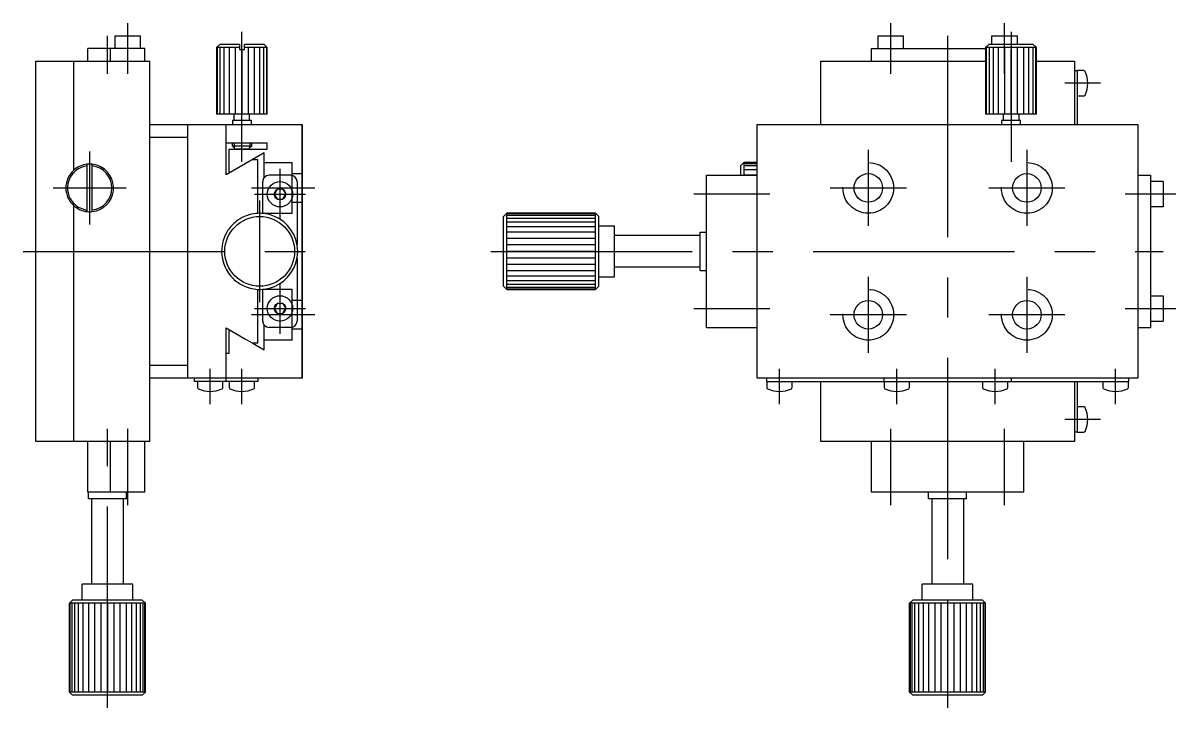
# Model space of a CAD drawing. Extents: x -99 to 282, y -146 to 101.
# Drawn here: x 100.3 to 282.1, y -72 to 36 of the extents above; entities that cross this region are included whole.
import ezdxf

# ---------------------------------------------------------------- set-up
doc = ezdxf.new("R2010")
doc.units = 0
doc.linetypes.add('CENTER', pattern=[50.8, 31.75, -6.35, 6.35, -6.35])
doc.linetypes.add('DASHED', pattern=[19.05, 12.7, -6.35])
doc.layers.get('0').update_dxf_attribs({"linetype": 'CONTINUOUS'})
doc.layers.add('CENTER', color=1, linetype='CENTER')

msp = doc.modelspace()

# ---------------------------------------------------------------- linework, layer by layer
at = {"color": 7, "linetype": 'CONTINUOUS'}
for p, q in [((114.83, 32), (114.83, 34)), ((114.83, 34), (116.83, 34)), ((116.83, 34), (118.83, 34)), ((118.83, 32), (118.83, 34)), ((235.08, 34), (239.08, 34)), ((235.08, 34), (235.08, 32)), ((239.08, 34), (239.08, 32)), ((253.08, 34), (257.08, 34)), ((253.08, 32.64), (253.08, 34)), ((257.08, 32.64), (257.08, 34)), ((116.83, 32), (110.53, 32)), ((110.53, 30), (110.53, 32)), ((110.53, 30), (110.53, 32)), ((114.13, 30), (114.13, 32)), ((119.53, 32), (116.83, 32)), ((119.53, 30), (119.53, 32)), ((130.83, 32.14), (131.33, 32.64)), ((130.83, 32.14), (130.83, 21.64)), ((134.43, 32.14), (130.83, 32.14)), ((130.96, 21.64), (130.96, 32.14)), ((134.43, 32.64), (131.33, 32.64)), ((131.36, 32.14), (131.36, 21.64)), ((132, 32.14), (132, 21.64)), ((132.83, 32.14), (132.83, 21.64)), ((133.79, 32.14), (133.79, 21.64)), ((134.43, 32.64), (134.43, 31.84)), ((134.43, 31.84), (134.83, 31.84)), ((134.83, 31.84), (134.83, 21.64)), ((134.83, 31.84), (135.23, 31.84)), ((135.23, 31.84), (135.23, 32.64)), ((138.33, 32.64), (135.23, 32.64)), ((138.83, 32.14), (135.23, 32.14)), ((135.86, 21.64), (135.86, 32.14)), ((136.83, 21.64), (136.83, 32.14)), ((137.65, 21.64), (137.65, 32.14)), ((138.29, 21.64), (138.29, 32.14)), ((138.33, 32.64), (138.83, 32.14)), ((138.69, 32.14), (138.69, 21.64)), ((138.83, 21.64), (138.83, 32.14)), ((234.08, 32), (252.08, 32)), ((234.08, 30), (234.08, 32)), ((252.08, 32.14), (252.58, 32.64)), ((252.08, 32.14), (252.08, 21.64)), ((260.08, 32.14), (252.08, 32.14)), ((252.22, 21.64), (252.22, 32.14)), ((259.58, 32.64), (252.58, 32.64)), ((252.62, 32.14), (252.62, 21.64)), ((253.25, 32.14), (253.25, 21.64)), ((254.08, 32.14), (254.08, 21.64)), ((255.05, 32.14), (255.05, 21.64)), ((256.08, 21.64), (256.08, 31.84)), ((257.12, 21.64), (257.12, 32.14)), ((258.08, 21.64), (258.08, 32.14)), ((258.91, 21.64), (258.91, 32.14)), ((259.55, 21.64), (259.55, 32.14)), ((259.58, 32.64), (260.08, 32.14)), ((259.95, 32.14), (259.95, 21.64)), ((260.08, 21.64), (260.08, 32.14)), ((102.33, -30), (102.33, 30)), ((102.33, 30), (106.33, 30)), ((106.33, 30), (117.23, 30)), ((108.33, 12.81), (108.33, 30)), ((110.53, 30), (116.83, 30)), ((116.63, 30), (119.53, 30)), ((119.53, 30), (120.33, 30)), ((120.33, -30), (120.33, 30)), ((226.08, 20), (226.08, 30)), ((226.08, 30), (234.08, 30)), ((234.08, 30), (252.08, 30)), ((260.08, 30), (266.08, 30)), ((266.08, 30), (266.08, 20)), ((266.08, 28.5), (266.58, 28.5)), ((267.57, 28.5), (266.58, 28.5)), ((266.58, 20), (266.58, 28.5)), ((266.58, 24.5), (267.57, 24.5)), ((120.33, -20), (120.33, 20)), ((120.33, 20), (132.33, 20)), ((126.33, -20), (126.33, 20)), ((130.96, 21.64), (130.83, 21.64)), ((133.6, 21.64), (130.96, 21.64)), ((132.33, 20), (144.33, 20)), ((132.33, 17.1), (132.33, 20)), ((132.83, 20), (133.33, 20)), ((136.33, 20.64), (133.33, 20.64)), ((133.33, 20.64), (133.33, 20)), ((134.83, 21.64), (133.6, 21.64)), ((133.6, 20.64), (133.6, 21.64)), ((136.05, 21.64), (134.83, 21.64)), ((136.05, 20.64), (136.05, 21.64)), ((138.83, 21.64), (136.05, 21.64)), ((136.33, 20), (136.33, 20.64)), ((144.33, 20), (144.33, -9)), ((144.33, -20), (144.33, 20)), ((216.08, 20), (226.08, 20)), ((216.08, 14), (216.08, 20)), ((226.08, 20), (266.08, 20)), ((254.86, 21.64), (252.08, 21.64)), ((254.58, 20.64), (254.58, 20)), ((257.58, 20.64), (254.58, 20.64)), ((256.08, 21.64), (254.86, 21.64)), ((254.86, 21.64), (254.86, 20.64)), ((257.31, 21.64), (256.08, 21.64)), ((257.31, 21.64), (257.31, 20.64)), ((259.95, 21.64), (257.31, 21.64)), ((257.58, 20), (257.58, 20.64)), ((260.08, 21.64), (259.95, 21.64)), ((266.08, 20), (276.08, 20)), ((276.08, 20), (276.08, 12)), ((120.33, 18), (126.33, 18)), ((132.33, 12.07), (132.33, 17.1)), ((132.33, 17.1), (138.83, 17.1)), ((132.83, 17.1), (133.33, 17.1)), ((133.33, 16.6), (133.33, 17.1)), ((133.33, 17.1), (133.6, 17.1)), ((133.6, 16.33), (133.33, 16.6)), ((136.33, 16.6), (133.33, 16.6)), ((133.6, 17.1), (134.83, 17.1)), ((134.33, 17.1), (137.33, 17.1)), ((136.05, 17.1), (136.33, 17.1)), ((136.33, 16.6), (136.05, 16.33)), ((136.33, 17.1), (136.33, 16.6)), ((138.83, 16.1), (138.83, 17.1)), ((132.33, 12.5), (132.33, 16.1)), ((138.33, 15.54), (132.33, 12.07)), ((132.83, 12.5), (132.83, 16.1)), ((132.83, 16.1), (138.83, 16.1)), ((133.83, 16.1), (133.6, 16.33)), ((135.83, 16.1), (133.83, 16.1)), ((134.83, 16.1), (136.83, 16.1)), ((136.05, 16.33), (135.83, 16.1)), ((138.33, 11.6), (138.33, 15.54)), ((216.08, 14), (216.08, 14.57)), ((110.43, 6.26), (110.43, 13.74)), ((111.23, 6.26), (111.23, 13.74)), ((136.53, 14.5), (137.33, 14.5)), ((137.33, 6), (137.33, 14.5)), ((213.45, 13.5), (213.95, 14)), ((213.45, 13.5), (213.45, 12)), ((213.95, 14), (213.95, 12)), ((216.08, 14), (213.95, 14)), ((213.95, 13.86), (216.08, 13.86)), ((216.08, 13.46), (213.95, 13.46)), ((216.08, 12.83), (213.95, 12.83)), ((216.08, 12), (216.08, 14)), ((133.06, 12.5), (132.83, 12.5)), ((138.13, 5.96), (138.13, 11)), ((142.53, 12), (139.13, 12)), ((143.53, 11), (143.53, 1.09)), ((208.08, 12), (216.08, 12)), ((208.08, 2.5), (208.08, 12)), ((216.08, 12), (213.95, 12)), ((216.08, 10), (216.08, 12)), ((276.08, 12), (278.08, 12)), ((276.08, 12), (276.08, -20)), ((278.08, 12), (278.08, -12)), ((280.08, 11), (278.08, 11)), ((280.08, 11), (280.08, 7)), ((140.38, 9.78), (139.93, 9)), ((141.28, 9.78), (140.38, 9.78)), ((141.28, 9.78), (141.73, 9)), ((216.08, 4), (216.08, 10)), ((139.93, 9), (140.38, 8.22)), ((140.38, 8.22), (141.28, 8.22)), ((141.28, 8.22), (141.73, 9)), ((108.33, -8.5), (108.33, 7.19)), ((176.58, 6), (176.08, 5.5)), ((176.08, 2), (176.08, 5.5)), ((176.58, 6), (190.58, 6)), ((190.58, 6), (176.58, 6)), ((176.58, 0), (176.58, 6)), ((190.58, 5.91), (176.58, 5.91)), ((190.58, 5.64), (176.58, 5.64)), ((190.58, 6), (191.08, 5.5)), ((190.58, 0), (190.58, 6)), ((191.08, -5.5), (191.08, 5.5)), ((216.08, 4), (216.08, 6)), ((280.08, 7), (278.08, 7)), ((190.58, 5.2), (176.58, 5.2)), ((190.58, 4.6), (176.58, 4.6)), ((190.58, 3.86), (176.58, 3.86)), ((191.08, -4), (191.08, 4)), ((191.08, 4), (193.58, 4)), ((191.08, 4), (193.58, 4)), ((193.58, -4), (193.58, 4)), ((193.58, 2.5), (193.58, 4)), ((216.08, 3), (216.08, 4)), ((176.08, -2), (176.08, 2)), ((190.58, 3), (176.58, 3)), ((190.58, 2.02), (176.58, 2.02)), ((207.08, 2.5), (193.58, 2.5)), ((207.08, 3), (208.08, 3)), ((207.08, 2.5), (207.08, 3)), ((207.08, -2.5), (207.08, 2.5)), ((208.08, -2.5), (208.08, 2.5)), ((216.08, 2.5), (216.08, 3)), ((216.08, -2.5), (216.08, 2.5)), ((190.58, 1.04), (176.58, 1.04)), ((190.58, 0), (176.58, 0)), ((176.58, -1.04), (176.58, 0)), ((190.58, -1.04), (190.58, 0)), ((143.53, -1.09), (143.53, -11)), ((176.58, -1.04), (190.58, -1.04)), ((176.58, -2.02), (176.58, -1.04)), ((190.58, -2.02), (190.58, -1.04)), ((176.08, -2.2), (176.08, -2)), ((176.08, -5.5), (176.08, -2.2)), ((176.58, -2.02), (190.58, -2.02)), ((176.58, -3), (176.58, -2.02)), ((176.58, -3), (190.58, -3)), ((176.58, -3.86), (176.58, -3)), ((190.58, -3), (190.58, -2.02)), ((190.58, -3.86), (190.58, -3)), ((207.08, -2.5), (193.58, -2.5)), ((207.08, -3), (207.08, -2.5)), ((207.08, -3), (208.08, -3)), ((208.08, -3), (208.08, -2.5)), ((208.08, -12), (208.08, -3)), ((216.08, -3), (216.08, -2.5)), ((216.08, -4), (216.08, -3)), ((176.58, -3.86), (190.58, -3.86)), ((176.58, -4.6), (176.58, -3.86)), ((176.58, -4.6), (190.58, -4.6)), ((176.58, -5.2), (176.58, -4.6)), ((176.58, -5.2), (190.58, -5.2)), ((176.58, -5.64), (176.58, -5.2)), ((190.58, -4.6), (190.58, -3.86)), ((190.58, -5.2), (190.58, -4.6)), ((190.58, -5.64), (190.58, -5.2)), ((191.08, -4), (193.58, -4)), ((216.08, -5), (216.08, -4)), ((216.08, -10), (216.08, -5)), ((137.33, -14.5), (137.33, -6)), ((138.13, -11.04), (138.13, -5.98)), ((176.58, -6), (176.08, -5.5)), ((176.58, -5.64), (190.58, -5.64)), ((176.58, -5.91), (176.58, -5.64)), ((176.58, -5.91), (190.58, -5.91)), ((176.58, -6), (176.58, -5.91)), ((176.58, -6), (190.58, -6)), ((191.08, -5.5), (190.58, -6)), ((190.58, -5.91), (190.58, -5.64)), ((190.58, -6), (190.58, -5.91)), ((278.08, -7), (280.08, -7)), ((280.08, -7), (280.08, -11)), ((108.33, -16.5), (108.33, -8.5)), ((140.38, -8.22), (139.93, -9)), ((139.93, -9), (140.38, -9.78)), ((141.28, -8.22), (140.38, -8.22)), ((141.28, -8.22), (141.73, -9)), ((141.28, -9.78), (141.73, -9)), ((144.33, -9), (144.33, -20)), ((140.38, -9.78), (141.28, -9.78)), ((216.08, -12), (216.08, -10)), ((132.33, -16.74), (132.33, -12.07)), ((132.33, -12.07), (135.42, -13.86)), ((132.83, -16.1), (132.83, -12.5)), ((132.83, -12.5), (133.06, -12.5)), ((138.33, -15.54), (138.33, -11.6)), ((142.53, -12), (139.13, -12)), ((208.08, -12), (216.08, -12)), ((216.08, -14), (216.08, -12)), ((276.08, -12), (278.08, -12)), ((278.08, -11), (280.08, -11)), ((132.33, -16.74), (132.33, -13.14)), ((135.42, -13.86), (136.53, -14.5)), ((136.53, -14.5), (137.33, -14.96)), ((137.33, -14.5), (136.53, -14.5)), ((216.08, -20), (216.08, -14)), ((132.83, -16.1), (132.33, -16.1)), ((137.33, -14.96), (138.33, -15.54)), ((108.33, -30), (108.33, -16.5)), ((126.33, -18), (120.33, -18)), ((132.33, -20.5), (132.33, -16.74)), ((130.33, -20), (120.33, -20)), ((127.33, -20.5), (127.33, -20)), ((132.33, -20.5), (127.33, -20.5)), ((127.83, -20.5), (127.83, -21.49)), ((131.83, -20), (130.33, -20)), ((144.33, -20), (131.83, -20)), ((131.83, -21.49), (131.83, -20.5)), ((137.33, -20.5), (132.33, -20.5)), ((132.83, -20.5), (132.83, -21.49)), ((136.83, -21.49), (136.83, -20.5)), ((137.33, -20), (137.33, -20.5)), ((227.59, -20), (216.08, -20)), ((227.59, -20), (216.08, -20)), ((217.58, -20.5), (217.58, -20)), ((217.58, -20.5), (274.58, -20.5)), ((217.58, -20.5), (217.58, -21.49)), ((221.58, -21.49), (221.58, -20.5)), ((226.08, -30), (226.08, -20.5)), ((266.08, -20), (227.59, -20)), ((236.08, -20), (227.59, -20)), ((236.08, -20.5), (236.08, -20)), ((236.08, -20.5), (236.08, -21.49)), ((240.08, -21.49), (240.08, -20.5)), ((251.58, -20.5), (251.58, -21.49)), ((255.58, -21.49), (255.58, -20.5)), ((256.08, -20), (256.08, -20.5)), ((276.08, -20), (266.08, -20)), ((266.08, -20.5), (266.08, -30)), ((266.58, -28.5), (266.58, -20.5)), ((270.58, -20.5), (270.58, -21.49)), ((274.58, -20), (274.58, -20.5)), ((274.58, -21.49), (274.58, -20.5)), ((267.57, -24.5), (266.58, -24.5)), ((266.58, -28.5), (266.08, -28.5)), ((266.58, -28.5), (267.57, -28.5)), ((110.53, -30), (102.33, -30)), ((110.53, -38), (110.53, -30)), ((120.33, -30), (110.53, -30)), ((110.53, -32), (110.53, -30)), ((114.13, -38), (114.13, -30)), ((119.53, -38), (119.53, -30)), ((120.33, -30), (119.53, -30)), ((232.08, -30), (226.08, -30)), ((234.08, -30), (232.08, -30)), ((234.08, -38), (234.08, -30)), ((236.08, -30), (234.08, -30)), ((242.08, -30), (236.08, -30)), ((243.08, -30), (242.08, -30)), ((243.58, -30), (243.08, -30)), ((248.58, -30), (243.58, -30)), ((249.08, -30), (248.58, -30)), ((250.08, -30), (249.08, -30)), ((251.08, -30), (250.08, -30)), ((256.08, -30), (251.08, -30)), ((258.08, -30), (256.08, -30)), ((258.08, -38), (258.08, -30)), ((260.08, -30), (258.08, -30)), ((266.08, -30), (260.08, -30)), ((114.13, -38), (110.53, -38)), ((110.63, -39), (110.63, -38)), ((119.53, -38), (114.13, -38)), ((116.63, -39), (116.63, -38)), ((243.58, -38), (234.08, -38)), ((243.08, -39), (243.08, -38)), ((248.58, -38), (243.58, -38)), ((249.08, -38), (248.58, -38)), ((258.08, -38), (249.08, -38)), ((249.08, -39), (249.08, -38)), ((116.63, -39), (110.63, -39)), ((111.13, -39), (111.13, -52.5)), ((116.13, -39), (116.13, -52.5)), ((243.58, -39), (243.08, -39)), ((248.58, -39), (243.58, -39)), ((243.58, -39), (243.58, -52.5)), ((248.58, -39), (248.58, -52.5)), ((249.08, -39), (248.58, -39)), ((117.63, -52.5), (109.63, -52.5)), ((109.63, -55), (109.63, -52.5)), ((109.63, -55), (109.63, -52.5)), ((111.13, -52.5), (109.63, -52.5)), ((116.13, -52.5), (111.13, -52.5)), ((117.63, -52.5), (116.13, -52.5)), ((117.63, -55), (117.63, -52.5)), ((250.08, -52.5), (242.08, -52.5)), ((243.58, -52.5), (242.08, -52.5)), ((242.08, -55), (242.08, -52.5)), ((242.08, -55), (242.08, -52.5)), ((250.08, -55), (250.08, -52.5)), ((107.63, -55.5), (108.13, -55)), ((107.63, -55.5), (107.63, -69.5)), ((107.63, -69.5), (107.63, -55.5)), ((113.63, -55.5), (107.63, -55.5)), ((107.72, -55.5), (107.72, -69.5)), ((107.99, -55.5), (107.99, -69.5)), ((119.13, -55), (108.13, -55)), ((108.43, -55.5), (108.43, -69.5)), ((109.03, -55.5), (109.03, -69.5)), ((117.63, -55), (109.63, -55)), ((109.77, -55.5), (109.77, -69.5)), ((110.63, -55.5), (110.63, -69.5)), ((111.61, -55.5), (111.61, -69.5)), ((112.58, -55.5), (112.58, -69.5)), ((114.67, -55.5), (113.63, -55.5)), ((113.63, -55.5), (113.63, -69.5)), ((114.67, -69.5), (114.67, -55.5)), ((115.65, -55.5), (114.67, -55.5)), ((115.65, -69.5), (115.65, -55.5)), ((116.63, -55.5), (115.65, -55.5)), ((116.63, -69.5), (116.63, -55.5)), ((117.48, -55.5), (116.63, -55.5)), ((117.48, -69.5), (117.48, -55.5)), ((118.22, -55.5), (117.48, -55.5)), ((118.22, -69.5), (118.22, -55.5)), ((118.82, -55.5), (118.22, -55.5)), ((118.82, -69.5), (118.82, -55.5)), ((119.26, -55.5), (118.82, -55.5)), ((119.13, -55), (119.63, -55.5)), ((119.26, -69.5), (119.26, -55.5)), ((119.54, -55.5), (119.26, -55.5)), ((119.54, -69.5), (119.54, -55.5)), ((119.63, -55.5), (119.54, -55.5)), ((119.63, -69.5), (119.63, -55.5)), ((240.08, -55.5), (240.58, -55)), ((246.08, -55.5), (240.08, -55.5)), ((240.08, -69.5), (240.08, -55.5)), ((240.08, -55.5), (240.08, -69.5)), ((240.17, -55.5), (240.17, -69.5)), ((240.44, -55.5), (240.44, -69.5)), ((251.58, -55), (240.58, -55)), ((240.89, -55.5), (240.89, -69.5)), ((241.49, -55.5), (241.49, -69.5)), ((250.08, -55), (242.08, -55)), ((242.23, -55.5), (242.23, -69.5)), ((243.08, -55.5), (243.08, -69.5)), ((244.06, -55.5), (244.06, -69.5)), ((245.04, -55.5), (245.04, -69.5)), ((246.08, -55.5), (246.08, -69.5)), ((247.12, -55.5), (246.08, -55.5)), ((247.12, -69.5), (247.12, -55.5)), ((248.1, -55.5), (247.12, -55.5)), ((248.1, -69.5), (248.1, -55.5)), ((249.08, -55.5), (248.1, -55.5)), ((249.08, -69.5), (249.08, -55.5)), ((249.94, -55.5), (249.08, -55.5)), ((249.94, -69.5), (249.94, -55.5)), ((250.68, -55.5), (249.94, -55.5)), ((250.68, -69.5), (250.68, -55.5)), ((251.28, -55.5), (250.68, -55.5)), ((251.28, -69.5), (251.28, -55.5)), ((251.72, -55.5), (251.28, -55.5)), ((251.58, -55), (252.08, -55.5)), ((251.72, -69.5), (251.72, -55.5)), ((251.99, -55.5), (251.72, -55.5)), ((251.99, -69.5), (251.99, -55.5)), ((252.08, -55.5), (251.99, -55.5)), ((252.08, -69.5), (252.08, -55.5)), ((113.63, -69.5), (107.63, -69.5)), ((107.63, -69.5), (108.13, -70)), ((111.63, -70), (108.13, -70)), ((115.63, -70), (111.63, -70)), ((114.67, -69.5), (113.63, -69.5)), ((115.65, -69.5), (114.67, -69.5)), ((115.83, -70), (115.63, -70)), ((116.63, -69.5), (115.65, -69.5)), ((119.13, -70), (115.83, -70)), ((117.48, -69.5), (116.63, -69.5)), ((118.22, -69.5), (117.48, -69.5)), ((118.82, -69.5), (118.22, -69.5)), ((119.26, -69.5), (118.82, -69.5)), ((119.63, -69.5), (119.13, -70)), ((119.54, -69.5), (119.26, -69.5)), ((119.63, -69.5), (119.54, -69.5)), ((246.08, -69.5), (240.08, -69.5)), ((240.08, -69.5), (240.58, -70)), ((244.08, -70), (240.58, -70)), ((248.08, -70), (244.08, -70)), ((247.12, -69.5), (246.08, -69.5)), ((248.1, -69.5), (247.12, -69.5)), ((248.28, -70), (248.08, -70)), ((249.08, -69.5), (248.1, -69.5)), ((251.58, -70), (248.28, -70)), ((249.94, -69.5), (249.08, -69.5)), ((250.68, -69.5), (249.94, -69.5)), ((251.28, -69.5), (250.68, -69.5)), ((251.72, -69.5), (251.28, -69.5)), ((252.08, -69.5), (251.58, -70)), ((251.99, -69.5), (251.72, -69.5)), ((252.08, -69.5), (251.99, -69.5))]:
    msp.add_line(p, q, dxfattribs=at)
at = {"color": 3, "linetype": 'CONTINUOUS'}
for p, q in [((133.6, 17.1), (133.6, 16.33)), ((136.06, 17.1), (136.06, 16.33))]:
    msp.add_line(p, q, dxfattribs=at)
at = {"color": 3, "linetype": 'DASHED'}
for p, q in [((138.33, 14), (142.73, 14)), ((142.73, 6), (142.73, 14)), ((142.73, 12.25), (144.33, 12.25)), ((142.73, 7.75), (144.33, 7.75)), ((138.33, 6), (142.73, 6)), ((142.73, -6), (138.33, -6)), ((142.73, -14), (142.73, -6)), ((144.33, -7.75), (142.73, -7.75)), ((144.33, -12.25), (142.73, -12.25)), ((142.73, -14), (138.33, -14))]:
    msp.add_line(p, q, dxfattribs=at)
for centre in [(233.58, 10), (258.58, 10), (233.58, -10), (258.58, -10)]:
    msp.add_circle(centre, 4, dxfattribs=at)
at = {"color": 7, "linetype": 'CONTINUOUS'}
for centre, radius in [((140.83, 9), 2), ((233.58, 10), 2.25), ((258.58, 10), 2.25), ((140.83, 9), 0.9), ((137.63, 0), 5.5), ((140.83, -9), 2), ((140.83, -9), 0.9), ((233.58, -10), 2.25), ((258.58, -10), 2.25)]:
    msp.add_circle(centre, radius, dxfattribs=at)
for centre, radius, start, end in [((267.57, 28.3), 0.2, 25.6716, 90), ((263.83, 26.5), 4.35, 334.3284, 25.6716), ((267.57, 24.7), 0.2, 270, 334.3284), ((110.83, 10), 3.76, 131.6518, 228.3482), ((110.83, 10), 3.5, 96.5624, 225), ((110.83, 10), 3.76, 96.1042, 131.6518), ((110.83, 10), 3.76, 83.8958, 96.1042), ((110.83, 10), 3.76, 70.1725, 83.8958), ((110.83, 10), 3.76, 276.1042, 70.1725), ((110.83, 10), 3.5, 276.5624, 83.4376), ((139.13, 11), 1, 143.1301, 180), ((139.13, 11), 1, 90, 143.1301), ((142.53, 11), 1, 0, 90), ((110.83, 10), 3.5, 225, 263.4376), ((110.83, 10), 3.76, 228.3482, 263.8958), ((110.83, 10), 3.76, 263.8958, 276.1042), ((137.63, 0), 6, 113.5565, 128.0731), ((137.63, 0), 6, 90, 113.5565), ((137.63, 0), 6, 83.3002, 90), ((137.63, 0), 6, 18.1949, 83.3002), ((137.63, 0), 6, 128.0731, 146.4427), ((137.63, 0), 6, 146.4427, 180), ((137.63, 0), 6, 341.8051, 18.1949), ((137.63, 0), 6, 180, 226.8953), ((137.63, 0), 6, 276.6998, 341.8051), ((137.63, 0), 6, 226.8953, 228.1897), ((137.63, 0), 6, 228.1897, 237.769), ((137.63, 0), 6, 237.769, 246.4435), ((137.63, 0), 6, 246.4435, 270), ((137.63, 0), 6, 270, 271.9102), ((137.63, 0), 6, 271.9102, 276.6998), ((139.13, -11), 1, 180, 216.8699), ((139.13, -11), 1, 216.8699, 270), ((142.53, -11), 1, 270, 0), ((128.03, -21.49), 0.2, 180, 244.3284), ((129.83, -17.75), 4.35, 244.3284, 295.6716), ((131.63, -21.49), 0.2, 295.6716, 0), ((133.03, -21.49), 0.2, 180, 244.3284), ((134.83, -17.75), 4.35, 244.3284, 295.6716), ((136.63, -21.49), 0.2, 295.6716, 0), ((217.78, -21.49), 0.2, 180, 244.3284), ((219.58, -17.75), 4.35, 244.3284, 295.6716), ((221.38, -21.49), 0.2, 295.6716, 0), ((236.28, -21.49), 0.2, 180, 244.3284), ((238.08, -17.75), 4.35, 244.3284, 295.6716), ((239.88, -21.49), 0.2, 295.6716, 0), ((251.78, -21.49), 0.2, 180, 244.3284), ((253.58, -17.75), 4.35, 244.3284, 295.6716), ((255.38, -21.49), 0.2, 295.6716, 0), ((270.78, -21.49), 0.2, 180, 244.3284), ((272.58, -17.75), 4.35, 244.3284, 295.6716), ((274.38, -21.49), 0.2, 295.6716, 0), ((267.57, -24.7), 0.2, 25.6716, 90), ((263.83, -26.5), 4.35, 334.3284, 25.6716), ((267.57, -28.3), 0.2, 270, 334.3284)]:
    msp.add_arc(centre, radius, start, end, dxfattribs=at)
at = {"layer": 'CENTER', "color": 1, "linetype": 'CENTER'}
for p, q in [((116.83, 28), (116.83, 36)), ((134.83, 14.1), (134.83, 34.64)), ((237.08, 36), (237.08, 28)), ((255.08, 28), (255.08, 36)), ((256.08, 34.64), (256.08, 14.1)), ((113.63, 28), (113.63, 34)), ((246.08, 34), (246.08, -72)), ((270.18, 26.5), (264.58, 26.5)), ((110.83, 4.24), (110.83, 15.76)), ((233.58, 16), (233.58, 4)), ((258.58, 16), (258.58, 4)), ((140.83, 13), (140.83, 5)), ((105.06, 10), (116.59, 10)), ((136.33, 10), (146.33, 10)), ((227.58, 10), (239.58, 10)), ((252.58, 10), (264.58, 10)), ((136.83, 9), (144.83, 9)), ((137.63, -8), (137.63, 8)), ((218.08, 9), (206.08, 9)), ((282.08, 9), (274.08, 9)), ((100.33, 0), (146.33, 0)), ((174.08, 0), (280.08, 0)), ((140.83, -5), (140.83, -13)), ((233.58, -4), (233.58, -16)), ((258.58, -4), (258.58, -16)), ((136.83, -9), (144.83, -9)), ((206.08, -9), (218.08, -9)), ((274.08, -9), (282.08, -9)), ((146.33, -10), (136.33, -10)), ((239.58, -10), (227.58, -10)), ((264.58, -10), (252.58, -10)), ((129.83, -24.1), (129.83, -18.5)), ((134.83, -24.1), (134.83, -18.5)), ((219.58, -24.1), (219.58, -18.5)), ((238.08, -24.1), (238.08, -18.5)), ((253.58, -24.1), (253.58, -18.5)), ((272.58, -24.1), (272.58, -18.5)), ((270.18, -26.5), (264.58, -26.5)), ((113.63, -72), (113.63, -28)), ((116.83, -40), (116.83, -28)), ((237.08, -28), (237.08, -40)), ((255.08, -40), (255.08, -28))]:
    msp.add_line(p, q, dxfattribs=at)

doc.saveas('drawing.dxf')
